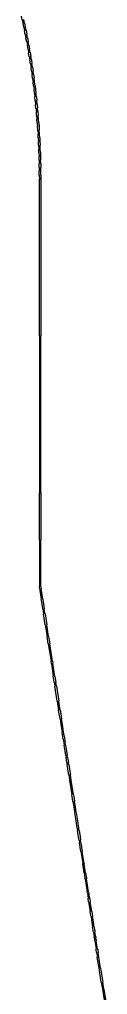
# Model space of a CAD drawing. Header units: metres. Extents: x 0.2 to 42.3, y 0.9 to 39.
# Drawn here: x 39.421 to 39.466, y 21.194 to 21.714 of the extents above; entities that cross this region are included whole.
import ezdxf

# ---------------------------------------------------------------- set-up
doc = ezdxf.new("R2010")
doc.units = ezdxf.units.M
doc.layers.add('BSA_MATERIAL_SECTION', color=7, linetype='Continuous')

msp = doc.modelspace()

# ---------------------------------------------------------------- linework, layer by layer
at = {"layer": 'BSA_MATERIAL_SECTION'}
for p, q in [((39.42174, 21.71359), (39.42132, 21.71552)), ((39.42174, 21.71359), (39.42216, 21.71165)), ((39.42257, 21.7097), (39.42216, 21.71165)), ((39.42295, 21.71181), (39.42253, 21.71375)), ((39.42295, 21.71181), (39.42335, 21.70986)), ((39.42257, 21.7097), (39.42297, 21.70776)), ((39.42335, 21.70581), (39.42297, 21.70776)), ((39.42375, 21.70792), (39.42335, 21.70986)), ((39.42335, 21.70581), (39.42373, 21.70386)), ((39.42375, 21.70792), (39.42414, 21.70597)), ((39.42452, 21.70402), (39.42414, 21.70597)), ((39.4241, 21.70191), (39.42373, 21.70386)), ((39.4241, 21.70191), (39.42446, 21.69996)), ((39.4248, 21.69801), (39.42446, 21.69996)), ((39.42452, 21.70402), (39.42488, 21.70206)), ((39.42525, 21.70011), (39.42488, 21.70206)), ((39.42525, 21.70011), (39.42559, 21.69815)), ((39.4248, 21.69801), (39.42515, 21.69605)), ((39.42547, 21.6941), (39.42515, 21.69605)), ((39.42593, 21.69619), (39.42559, 21.69815)), ((39.42593, 21.69619), (39.42626, 21.69423)), ((39.42547, 21.6941), (39.42579, 21.69214)), ((39.4261, 21.69018), (39.42579, 21.69214)), ((39.4261, 21.69018), (39.4264, 21.68822)), ((39.42658, 21.69227), (39.42626, 21.69423)), ((39.42658, 21.69227), (39.42689, 21.6903)), ((39.42719, 21.68834), (39.42689, 21.6903)), ((39.42669, 21.68625), (39.4264, 21.68822)), ((39.42669, 21.68625), (39.42697, 21.68429)), ((39.42724, 21.68232), (39.42697, 21.68429)), ((39.42719, 21.68834), (39.42748, 21.68637)), ((39.42777, 21.6844), (39.42748, 21.68637)), ((39.42777, 21.6844), (39.42803, 21.68243)), ((39.42724, 21.68232), (39.4275, 21.68036)), ((39.42775, 21.67839), (39.4275, 21.68036)), ((39.4283, 21.68046), (39.42803, 21.68243)), ((39.42854, 21.67849), (39.4283, 21.68046)), ((39.42775, 21.67839), (39.428, 21.67642)), ((39.42822, 21.67445), (39.428, 21.67642)), ((39.42822, 21.67445), (39.42845, 21.67248)), ((39.42854, 21.67849), (39.42879, 21.67651)), ((39.42879, 21.67651), (39.42902, 21.67454)), ((39.42924, 21.67256), (39.42902, 21.67454)), ((39.42866, 21.6705), (39.42845, 21.67248)), ((39.42866, 21.6705), (39.42886, 21.66853)), ((39.42905, 21.66655), (39.42886, 21.66853)), ((39.42924, 21.67256), (39.42945, 21.67059)), ((39.42966, 21.66861), (39.42945, 21.67059)), ((39.42966, 21.66861), (39.42985, 21.66663)), ((39.42905, 21.66655), (39.42924, 21.66458)), ((39.4294, 21.6626), (39.42924, 21.66458)), ((39.43003, 21.66465), (39.42985, 21.66663)), ((39.43003, 21.66465), (39.4302, 21.66267)), ((39.4294, 21.6626), (39.42957, 21.66062)), ((39.42972, 21.65864), (39.42957, 21.66062)), ((39.42972, 21.65864), (39.42987, 21.65667)), ((39.43037, 21.66069), (39.4302, 21.66267)), ((39.43052, 21.6587), (39.43037, 21.66069)), ((39.43052, 21.6587), (39.43067, 21.65672)), ((39.43, 21.65468), (39.42987, 21.65667)), ((39.43, 21.65468), (39.43012, 21.6527)), ((39.43067, 21.65672), (39.43079, 21.65474)), ((39.43092, 21.65275), (39.43079, 21.65474)), ((39.43023, 21.65072), (39.43012, 21.6527)), ((39.43023, 21.65072), (39.43034, 21.64874)), ((39.43043, 21.64676), (39.43034, 21.64874)), ((39.43103, 21.65077), (39.43092, 21.65275)), ((39.43103, 21.65077), (39.43114, 21.64878)), ((39.43114, 21.64878), (39.43123, 21.6468)), ((39.43043, 21.64676), (39.43052, 21.64478)), ((39.43059, 21.64279), (39.43052, 21.64478)), ((39.43059, 21.64279), (39.43066, 21.64081)), ((39.43132, 21.64481), (39.43123, 21.6468)), ((39.43139, 21.64282), (39.43132, 21.64481)), ((39.43139, 21.64282), (39.43146, 21.64083)), ((39.43071, 21.63883), (39.43066, 21.64081)), ((39.43071, 21.63883), (39.43075, 21.63684)), ((39.43146, 21.64083), (39.43151, 21.63885)), ((39.43155, 21.63686), (39.43151, 21.63885)), ((39.43078, 21.63486), (39.43075, 21.63684)), ((39.43078, 21.63486), (39.43081, 21.63288)), ((39.43082, 21.63089), (39.43081, 21.63288)), ((39.43155, 21.63686), (39.43158, 21.63487)), ((39.43161, 21.63288), (39.43158, 21.63487)), ((39.43162, 21.63089), (39.43161, 21.63288)), ((39.43082, 21.63089), (39.43083, 21.62891)), ((39.43123, 21.62891), (39.43083, 21.62891)), ((39.43083, 21.54524), (39.43083, 21.62891)), ((39.43083, 21.62891), (39.43123, 21.62891)), ((39.43123, 21.62891), (39.43163, 21.62891)), ((39.43163, 21.62891), (39.43123, 21.62891)), ((39.43162, 21.63089), (39.43163, 21.62891)), ((39.43163, 21.62891), (39.43163, 21.54524)), ((39.43083, 21.54524), (39.43083, 21.46156)), ((39.43163, 21.46156), (39.43163, 21.54524)), ((39.43083, 21.43656), (39.43083, 21.46156)), ((39.43123, 21.46156), (39.43083, 21.46156)), ((39.43123, 21.46156), (39.43083, 21.46156)), ((39.43123, 21.46156), (39.43163, 21.46156)), ((39.43123, 21.46156), (39.43163, 21.46156)), ((39.43163, 21.46156), (39.43163, 21.43656)), ((39.43083, 21.43656), (39.43083, 21.41156)), ((39.43163, 21.41156), (39.43163, 21.43656)), ((39.43084, 21.41153), (39.43083, 21.41156)), ((39.43084, 21.41153), (39.43084, 21.41152)), ((39.43084, 21.41152), (39.43084, 21.4115)), ((39.43102, 21.4104), (39.43084, 21.4115)), ((39.43102, 21.4104), (39.43116, 21.4095)), ((39.43116, 21.4095), (39.43187, 21.40493)), ((39.43163, 21.41156), (39.43164, 21.41153)), ((39.43164, 21.41152), (39.43164, 21.41153)), ((39.43164, 21.4115), (39.43164, 21.41152)), ((39.43164, 21.4115), (39.43182, 21.4104)), ((39.43196, 21.4095), (39.43182, 21.4104)), ((39.43267, 21.40493), (39.43196, 21.4095)), ((39.43211, 21.40342), (39.43187, 21.40493)), ((39.43267, 21.40493), (39.43291, 21.40342)), ((39.43267, 21.39983), (39.43211, 21.40342)), ((39.43267, 21.39983), (39.43286, 21.39859)), ((39.43286, 21.39859), (39.4331, 21.39705)), ((39.43291, 21.40342), (39.43347, 21.39983)), ((39.43366, 21.39859), (39.43347, 21.39983)), ((39.4339, 21.39705), (39.43366, 21.39859)), ((39.43401, 21.39123), (39.4331, 21.39705)), ((39.4339, 21.39705), (39.43481, 21.39123)), ((39.43401, 21.39123), (39.43498, 21.38505)), ((39.43578, 21.38505), (39.43481, 21.39123)), ((39.4356, 21.38108), (39.43498, 21.38505)), ((39.43578, 21.38505), (39.4364, 21.38108)), ((39.4356, 21.38108), (39.43704, 21.37181)), ((39.43784, 21.37181), (39.4364, 21.38108)), ((39.43727, 21.37037), (39.43704, 21.37181)), ((39.43727, 21.37037), (39.43825, 21.36409)), ((39.43784, 21.37181), (39.43801, 21.37076)), ((39.43912, 21.36367), (39.43801, 21.37076)), ((39.43877, 21.36076), (39.43825, 21.36409)), ((39.43912, 21.36367), (39.43957, 21.36076)), ((39.43877, 21.36076), (39.43912, 21.35855)), ((39.44037, 21.35059), (39.43912, 21.35855)), ((39.43992, 21.35855), (39.43957, 21.36076)), ((39.43992, 21.35855), (39.44117, 21.35059)), ((39.44037, 21.35059), (39.4411, 21.34583)), ((39.4419, 21.34583), (39.44117, 21.35059)), ((39.44142, 21.34381), (39.4411, 21.34583)), ((39.44184, 21.34113), (39.44142, 21.34381)), ((39.44184, 21.34113), (39.44249, 21.33702)), ((39.4419, 21.34583), (39.44222, 21.34381)), ((39.44222, 21.34381), (39.44264, 21.34113)), ((39.44329, 21.33702), (39.44264, 21.34113)), ((39.44249, 21.33702), (39.44297, 21.3339)), ((39.44355, 21.33536), (39.44329, 21.33702)), ((39.44354, 21.33024), (39.44297, 21.3339)), ((39.44407, 21.332), (39.44355, 21.33536)), ((39.44407, 21.332), (39.44462, 21.32846)), ((39.44354, 21.33024), (39.44401, 21.32719)), ((39.44452, 21.32394), (39.44401, 21.32719)), ((39.44481, 21.32719), (39.44462, 21.32846)), ((39.44481, 21.32719), (39.44532, 21.32394)), ((39.4449, 21.32152), (39.44452, 21.32394)), ((39.4449, 21.32152), (39.44504, 21.32061)), ((39.44548, 21.31781), (39.44504, 21.32061)), ((39.44532, 21.32394), (39.4457, 21.32152)), ((39.44584, 21.32061), (39.4457, 21.32152)), ((39.44584, 21.32061), (39.44628, 21.31781)), ((39.44548, 21.31781), (39.4455, 21.31768)), ((39.4455, 21.31768), (39.44564, 21.31676)), ((39.44636, 21.31214), (39.44564, 21.31676)), ((39.4463, 21.31768), (39.44628, 21.31781)), ((39.44644, 21.31676), (39.4463, 21.31768)), ((39.44644, 21.31676), (39.44716, 21.31214)), ((39.4464, 21.3119), (39.44636, 21.31214)), ((39.44651, 21.31122), (39.4464, 21.3119)), ((39.44651, 21.31122), (39.44695, 21.30845)), ((39.44716, 21.31214), (39.4472, 21.3119)), ((39.4472, 21.3119), (39.44731, 21.31122)), ((39.44775, 21.30845), (39.44731, 21.31122)), ((39.44695, 21.30845), (39.44815, 21.30068)), ((39.44895, 21.30068), (39.44775, 21.30845)), ((39.44832, 21.29962), (39.44815, 21.30068)), ((39.44846, 21.29874), (39.44832, 21.29962)), ((39.44895, 21.30068), (39.44912, 21.29962)), ((39.44912, 21.29962), (39.44926, 21.29874)), ((39.44871, 21.2971), (39.44846, 21.29874)), ((39.44871, 21.2971), (39.44917, 21.29417)), ((39.44926, 21.29874), (39.44951, 21.2971)), ((39.44997, 21.29417), (39.44951, 21.2971)), ((39.44917, 21.29417), (39.44939, 21.29279)), ((39.44939, 21.29279), (39.44967, 21.29098)), ((39.45033, 21.28675), (39.44967, 21.29098)), ((39.45019, 21.29279), (39.44997, 21.29417)), ((39.45047, 21.29098), (39.45019, 21.29279)), ((39.45047, 21.29098), (39.45113, 21.28675)), ((39.45093, 21.28292), (39.45033, 21.28675)), ((39.45113, 21.28675), (39.45173, 21.28292)), ((39.45093, 21.28292), (39.45114, 21.28158)), ((39.45167, 21.2782), (39.45114, 21.28158)), ((39.45194, 21.28158), (39.45173, 21.28292)), ((39.45194, 21.28158), (39.45247, 21.2782)), ((39.45194, 21.27647), (39.45167, 21.2782)), ((39.45194, 21.27647), (39.45215, 21.27507)), ((39.45288, 21.27037), (39.45215, 21.27507)), ((39.45247, 21.2782), (39.45274, 21.27647)), ((39.45295, 21.27507), (39.45274, 21.27647)), ((39.45295, 21.27507), (39.45368, 21.27037)), ((39.45288, 21.27037), (39.45387, 21.26406)), ((39.45467, 21.26406), (39.45368, 21.27037)), ((39.45389, 21.26393), (39.45387, 21.26406)), ((39.45389, 21.26392), (39.45389, 21.26393)), ((39.45463, 21.25916), (39.45389, 21.26392)), ((39.45467, 21.26406), (39.45469, 21.26393)), ((39.45469, 21.26393), (39.45469, 21.26392)), ((39.45543, 21.25916), (39.45469, 21.26392)), ((39.45463, 21.25916), (39.4551, 21.25619)), ((39.45543, 21.25916), (39.4559, 21.25619)), ((39.45515, 21.25586), (39.4551, 21.25619)), ((39.45515, 21.25586), (39.45624, 21.24892)), ((39.4559, 21.25619), (39.45595, 21.25586)), ((39.45704, 21.24892), (39.45595, 21.25586)), ((39.45635, 21.24822), (39.45624, 21.24892)), ((39.45635, 21.24822), (39.4568, 21.24535)), ((39.45704, 21.24892), (39.45715, 21.24822)), ((39.4576, 21.24535), (39.45715, 21.24822)), ((39.45705, 21.2437), (39.4568, 21.24535)), ((39.45705, 21.2437), (39.45788, 21.23845)), ((39.4576, 21.24535), (39.45785, 21.2437)), ((39.45868, 21.23845), (39.45785, 21.2437)), ((39.45806, 21.23728), (39.45788, 21.23845)), ((39.4583, 21.23573), (39.45806, 21.23728)), ((39.45868, 21.23845), (39.45886, 21.23728)), ((39.45886, 21.23728), (39.4591, 21.23573)), ((39.4583, 21.23573), (39.45858, 21.23396)), ((39.45858, 21.23396), (39.45878, 21.23266)), ((39.45878, 21.23266), (39.45918, 21.23009)), ((39.45938, 21.23396), (39.4591, 21.23573)), ((39.45958, 21.23266), (39.45938, 21.23396)), ((39.45998, 21.23009), (39.45958, 21.23266)), ((39.45938, 21.22879), (39.45918, 21.23009)), ((39.45949, 21.22812), (39.45938, 21.22879)), ((39.45959, 21.22746), (39.45949, 21.22812)), ((39.45959, 21.22746), (39.45999, 21.22492)), ((39.45998, 21.23009), (39.46018, 21.22879)), ((39.46018, 21.22879), (39.46029, 21.22812)), ((39.46029, 21.22812), (39.46039, 21.22746)), ((39.46079, 21.22492), (39.46039, 21.22746)), ((39.46003, 21.22464), (39.45999, 21.22492)), ((39.46003, 21.22464), (39.46024, 21.22331)), ((39.46031, 21.22282), (39.46024, 21.22331)), ((39.46031, 21.22282), (39.46097, 21.21858)), ((39.46079, 21.22492), (39.46083, 21.22464)), ((39.46104, 21.22331), (39.46083, 21.22464)), ((39.46104, 21.22331), (39.46111, 21.22282)), ((39.46177, 21.21858), (39.46111, 21.22282)), ((39.46107, 21.21797), (39.46097, 21.21858)), ((39.46127, 21.21665), (39.46107, 21.21797)), ((39.46127, 21.21665), (39.46151, 21.21512)), ((39.46177, 21.21858), (39.46187, 21.21797)), ((39.46187, 21.21797), (39.46207, 21.21665)), ((39.46231, 21.21512), (39.46207, 21.21665)), ((39.46151, 21.21512), (39.46166, 21.21418)), ((39.46257, 21.20836), (39.46166, 21.21418)), ((39.46246, 21.21418), (39.46231, 21.21512)), ((39.46337, 21.20836), (39.46246, 21.21418)), ((39.46374, 21.20084), (39.46257, 21.20836)), ((39.46337, 21.20836), (39.46454, 21.20084)), ((39.46374, 21.20084), (39.46433, 21.19708)), ((39.46433, 21.19708), (39.46523, 21.19143)), ((39.46513, 21.19708), (39.46454, 21.20084)), ((39.46513, 21.19708), (39.46603, 21.19143))]:
    msp.add_line(p, q, dxfattribs=at)

doc.saveas('drawing.dxf')
